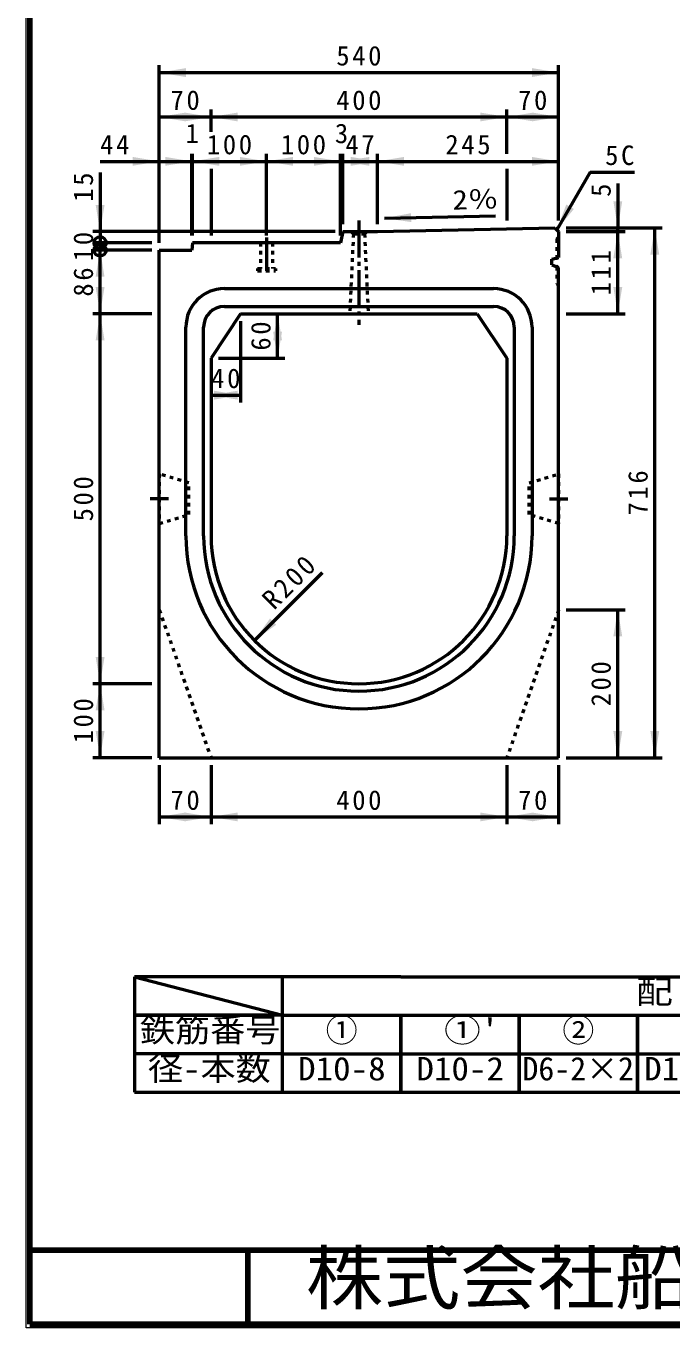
# Model space of a CAD drawing. Units: millimetres, scale not verified. Extents: x 100 to 4105, y 100 to 2870.
# Drawn here: x 100 to 973, y 100 to 1860 of the extents above; entities that cross this region are included whole.
import ezdxf
from ezdxf.enums import TextEntityAlignment as Align

# ---------------------------------------------------------------- set-up
doc = ezdxf.new("R2010")
doc.units = ezdxf.units.MM
doc.header["$LTSCALE"] = 5
doc.header["$PDMODE"] = 32
doc.header["$PDSIZE"] = 2.5
doc.linetypes.add('USER1', pattern=[2.2, 1, -1.2])
doc.linetypes.add('USER2', pattern=[13.4, 10, -1.2, 1, -1.2])
doc.layers.add('V-nasSTD', color=7, linetype='Continuous', lineweight=35)
doc.styles.add('ＭＳ ゴシック', font='')
doc.styles.get('ＭＳ ゴシック').set_extended_font_data('MS Gothic')

msp = doc.modelspace()

# ---------------------------------------------------------------- hatches: boundary and pattern name
at = {"layer": 'V-nasSTD'}
for points in [[(316.172, 1802.691), (280.172, 1796.691), (316.172, 1790.691)], [(784.172, 1790.691), (820.172, 1796.691), (784.172, 1802.691)], [(316.172, 1742.691), (280.172, 1736.691), (316.172, 1730.691)], [(314.172, 1730.691), (350.172, 1736.691), (314.172, 1742.691)], [(386.172, 1742.691), (350.172, 1736.691), (386.172, 1730.691)], [(714.172, 1730.691), (750.172, 1736.691), (714.172, 1742.691)], [(786.172, 1742.691), (750.172, 1736.691), (786.172, 1730.691)], [(784.172, 1730.691), (820.172, 1736.691), (784.172, 1742.691)], [(244.172, 1670.691), (280.172, 1676.691), (244.172, 1682.691)], [(288.172, 1670.691), (324.172, 1676.691), (288.172, 1682.691)], [(361.172, 1682.691), (325.172, 1676.691), (361.172, 1670.691)], [(389.172, 1670.691), (425.172, 1676.691), (389.172, 1682.691)], [(461.172, 1682.691), (425.172, 1676.691), (461.172, 1670.691)], [(489.172, 1670.691), (525.172, 1676.691), (489.172, 1682.691)], [(564.172, 1682.691), (528.172, 1676.691), (564.172, 1670.691)], [(539.172, 1670.691), (575.172, 1676.691), (539.172, 1682.691)], [(611.172, 1682.691), (575.172, 1676.691), (611.172, 1670.691)], [(784.172, 1670.691), (820.172, 1676.691), (784.172, 1682.691)], [(894.172, 1622.691), (900.172, 1586.691), (906.172, 1622.691)], [(206.172, 1617.691), (200.172, 1581.691), (194.172, 1617.691)], [(620.653, 1606.655), (584.786, 1599.906), (620.903, 1594.657)], [(830.476, 1618.368), (817.672, 1584.191), (840.868, 1612.368)], [(956.172, 1550.691), (950.172, 1586.691), (944.172, 1550.691)], [(906.172, 1545.691), (900.172, 1581.691), (894.172, 1545.691)], [(206.172, 1520.691), (200.172, 1556.691), (194.172, 1520.691)], [(194.172, 1506.691), (200.172, 1470.691), (206.172, 1506.691)], [(894.172, 1506.691), (900.172, 1470.691), (906.172, 1506.691)], [(206.172, 1434.691), (200.172, 1470.691), (194.172, 1434.691)], [(446.172, 1434.691), (440.172, 1470.691), (434.172, 1434.691)], [(434.172, 1446.691), (440.172, 1410.691), (446.172, 1446.691)], [(386.172, 1366.691), (350.172, 1360.691), (386.172, 1354.691)], [(354.172, 1354.691), (390.172, 1360.691), (354.172, 1366.691)], [(429.964, 1058.968), (408.75, 1029.27), (438.449, 1050.483)], [(906.172, 1034.691), (900.172, 1070.691), (894.172, 1034.691)], [(194.172, 1006.691), (200.172, 970.691), (206.172, 1006.691)], [(206.172, 934.691), (200.172, 970.691), (194.172, 934.691)], [(194.172, 906.691), (200.172, 870.691), (206.172, 906.691)], [(894.172, 906.691), (900.172, 870.691), (906.172, 906.691)], [(944.172, 906.691), (950.172, 870.691), (956.172, 906.691)], [(316.172, 796.691), (280.172, 790.691), (316.172, 784.691)], [(314.172, 784.691), (350.172, 790.691), (314.172, 796.691)], [(386.172, 796.691), (350.172, 790.691), (386.172, 784.691)], [(714.172, 784.691), (750.172, 790.691), (714.172, 796.691)], [(786.172, 796.691), (750.172, 790.691), (786.172, 784.691)], [(784.172, 784.691), (820.172, 790.691), (784.172, 796.691)]]:
    msp.add_hatch(color=256, dxfattribs=at).paths.add_polyline_path(points)

# ---------------------------------------------------------------- linework, layer by layer
at = {"layer": 'V-nasSTD', "lineweight": 100}
for p, q in [((105, 2865), (105, 105)), ((105, 205), (4100, 205)), ((105, 205), (4100, 205)), ((105, 205), (4100, 205)), ((400, 205), (400, 105)), ((105, 105), (4100, 105)), ((105, 105), (4100, 105)), ((105, 105), (4100, 105))]:
    msp.add_line(p, q, dxfattribs=at)
at = {"layer": 'V-nasSTD', "lineweight": 50}
for p, q in [((280.172, 1566.691), (280.172, 1806.691)), ((280.172, 1796.691), (820.172, 1796.691)), ((820.172, 1596.691), (820.172, 1806.691)), ((350.172, 1716.691), (350.172, 1746.691)), ((750.172, 1686.691), (750.172, 1746.691)), ((280.172, 1736.691), (350.172, 1736.691)), ((350.172, 1736.691), (750.172, 1736.691)), ((750.172, 1736.691), (820.172, 1736.691)), ((200.172, 1676.691), (280.172, 1676.691)), ((280.172, 1676.691), (324.172, 1676.691)), ((324.172, 1576.691), (324.172, 1686.691)), ((324.172, 1676.691), (325.172, 1676.691)), ((325.172, 1576.691), (325.172, 1686.691)), ((325.172, 1676.691), (425.172, 1676.691)), ((425.172, 1576.691), (425.172, 1686.691)), ((425.172, 1676.691), (525.172, 1676.691)), ((525.172, 1576.691), (525.172, 1686.691)), ((525.172, 1676.691), (528.172, 1676.691)), ((528.172, 1591.691), (528.172, 1686.691)), ((528.172, 1676.691), (575.172, 1676.691)), ((575.172, 1591.691), (575.172, 1686.691)), ((575.172, 1676.691), (820.172, 1676.691)), ((200.172, 1661.691), (200.172, 1581.691)), ((350.172, 1666.691), (350.172, 1576.691)), ((750.172, 1666.691), (750.172, 1596.691)), ((862.672, 1662.133), (817.672, 1584.191)), ((862.672, 1662.133), (922.672, 1662.133)), ((900.172, 1646.691), (900.172, 1586.691)), ((584.786, 1599.906), (734.754, 1603.031)), ((575.172, 1581.691), (815.172, 1586.691)), ((815.172, 1586.691), (820.172, 1581.691)), ((830.172, 1586.691), (960.172, 1586.691)), ((900.172, 1581.691), (900.172, 1586.691)), ((950.172, 870.691), (950.172, 1586.691)), ((518.172, 1581.691), (190.172, 1581.691)), ((270.172, 1566.691), (190.172, 1566.691)), ((200.172, 1581.691), (200.172, 1566.691)), ((200.172, 1566.691), (200.172, 1556.691)), ((325.172, 1566.691), (324.172, 1556.691)), ((525.172, 1566.691), (325.172, 1566.691)), ((528.172, 1581.691), (525.172, 1566.691)), ((528.172, 1581.691), (575.172, 1581.691)), ((820.172, 1581.691), (820.172, 1546.706)), ((830.172, 1581.691), (910.172, 1581.691)), ((900.172, 1470.691), (900.172, 1581.691)), ((270.172, 1556.691), (190.172, 1556.691)), ((200.172, 1470.691), (200.172, 1556.691)), ((280.172, 870.691), (280.172, 1556.691)), ((280.172, 1556.691), (324.172, 1556.691)), ((811.172, 1544.691), (820.172, 1546.706)), ((811.172, 1536.691), (811.172, 1544.691)), ((811.172, 1536.691), (820.172, 1533.333)), ((820.172, 870.691), (820.172, 1533.333)), ((368.172, 1504.691), (732.172, 1504.691)), ((368.172, 1480.691), (732.172, 1480.691)), ((270.172, 1470.691), (190.172, 1470.691)), ((200.172, 970.691), (200.172, 1470.691)), ((390.172, 1470.691), (350.172, 1410.691)), ((390.172, 1470.691), (710.172, 1470.691)), ((390.172, 1460.691), (390.172, 1350.691)), ((440.172, 1410.691), (440.172, 1470.691)), ((537.672, 1470.691), (562.672, 1470.691)), ((710.172, 1470.691), (750.172, 1410.691)), ((830.172, 1470.691), (910.172, 1470.691)), ((316.172, 1420.691), (316.172, 1452.691)), ((340.172, 1420.691), (340.172, 1452.691)), ((760.172, 1452.691), (760.172, 1420.691)), ((784.172, 1452.691), (784.172, 1420.691)), ((316.172, 1170.691), (316.172, 1420.691)), ((340.172, 1170.691), (340.172, 1420.691)), ((350.172, 1410.691), (350.172, 1170.691)), ((360.172, 1410.691), (450.172, 1410.691)), ((750.172, 1410.691), (750.172, 1170.691)), ((760.172, 1420.691), (760.172, 1170.691)), ((784.172, 1420.691), (784.172, 1170.691)), ((350.172, 1360.691), (390.172, 1360.691)), ((408.75, 1029.27), (500.674, 1121.193)), ((830.172, 1070.691), (910.172, 1070.691)), ((900.172, 870.691), (900.172, 1070.691)), ((270.172, 970.691), (190.172, 970.691)), ((200.172, 870.691), (200.172, 970.691)), ((270.172, 870.691), (190.172, 870.691)), ((280.172, 870.691), (820.172, 870.691)), ((830.172, 870.691), (960.172, 870.691)), ((280.172, 860.691), (280.172, 780.691)), ((350.172, 860.691), (350.172, 780.691)), ((750.172, 860.691), (750.172, 780.691)), ((820.172, 860.691), (820.172, 780.691)), ((280.172, 790.691), (350.172, 790.691)), ((350.172, 790.691), (750.172, 790.691)), ((750.172, 790.691), (820.172, 790.691)), ((246.803, 574.682), (246.803, 522.682)), ((446.803, 574.682), (246.803, 574.682)), ((246.803, 574.682), (446.803, 522.682)), ((446.803, 522.682), (446.803, 574.682)), ((606.803, 574.682), (446.803, 574.682)), ((606.803, 574.682), (766.803, 574.682)), ((766.803, 574.682), (926.803, 574.682)), ((926.803, 574.682), (1086.803, 574.682)), ((246.803, 522.682), (411.803, 522.682)), ((246.803, 522.682), (246.803, 470.682)), ((446.803, 522.682), (246.803, 522.682)), ((446.803, 522.682), (606.803, 522.682)), ((446.803, 470.682), (446.803, 522.682)), ((606.803, 522.682), (766.803, 522.682)), ((606.803, 470.682), (606.803, 522.682)), ((606.803, 522.682), (606.803, 470.682)), ((766.803, 522.682), (926.803, 522.682)), ((766.803, 470.682), (766.803, 522.682)), ((766.803, 522.682), (766.803, 470.682)), ((926.803, 522.682), (1086.803, 522.682)), ((926.803, 470.682), (926.803, 522.682)), ((926.803, 522.682), (926.803, 470.682)), ((246.803, 470.682), (246.803, 418.682)), ((446.803, 470.682), (246.803, 470.682)), ((446.803, 470.682), (606.803, 470.682)), ((446.803, 418.682), (446.803, 470.682)), ((606.803, 470.682), (766.803, 470.682)), ((606.803, 418.682), (606.803, 470.682)), ((606.803, 470.682), (606.803, 418.682)), ((766.803, 470.682), (926.803, 470.682)), ((766.803, 418.682), (766.803, 470.682)), ((766.803, 470.682), (766.803, 418.682)), ((926.803, 470.682), (1086.803, 470.682)), ((926.803, 418.682), (926.803, 470.682)), ((926.803, 470.682), (926.803, 418.682)), ((246.803, 418.682), (446.803, 418.682)), ((446.803, 418.682), (606.803, 418.682)), ((606.803, 418.682), (766.803, 418.682)), ((766.803, 418.682), (926.803, 418.682)), ((926.803, 418.682), (1086.803, 418.682))]:
    msp.add_line(p, q, dxfattribs=at)
at = {"layer": 'V-nasSTD', "linetype": 'USER2', "lineweight": 50}
for p, q in [((550.172, 1596.691), (550.172, 1455.691)), ((425.172, 1573.691), (425.172, 1528.691)), ((292.672, 1220.691), (267.672, 1220.691)), ((807.672, 1220.691), (832.672, 1220.691))]:
    msp.add_line(p, q, dxfattribs=at)
at = {"layer": 'V-nasSTD', "linetype": 'USER1', "lineweight": 50}
for p, q in [((417.172, 1566.691), (417.172, 1531.691)), ((433.172, 1566.691), (433.172, 1531.691)), ((542.672, 1578.691), (537.672, 1470.691)), ((542.672, 1578.691), (539.672, 1581.691)), ((539.672, 1581.691), (560.672, 1581.691)), ((542.672, 1578.691), (557.672, 1578.691)), ((557.672, 1578.691), (560.672, 1581.691)), ((557.672, 1578.691), (562.672, 1470.691)), ((817.872, 1571.691), (820.172, 1573.991)), ((817.872, 1571.691), (817.872, 1546.191)), ((413.172, 1531.691), (437.172, 1531.691)), ((413.172, 1531.691), (413.172, 1528.691)), ((437.172, 1531.691), (437.172, 1528.691)), ((817.872, 1534.191), (817.872, 1511.691)), ((413.172, 1528.691), (437.172, 1528.691)), ((817.872, 1511.691), (820.172, 1509.391)), ((320.172, 1242.191), (280.172, 1254.191)), ((280.172, 1254.191), (280.172, 1187.191)), ((780.172, 1242.191), (820.172, 1254.191)), ((820.172, 1254.191), (820.172, 1187.191)), ((320.172, 1199.191), (320.172, 1242.191)), ((780.172, 1199.191), (780.172, 1242.191)), ((280.172, 1187.191), (320.172, 1199.191)), ((820.172, 1187.191), (780.172, 1199.191)), ((280.172, 1070.691), (350.172, 870.691)), ((820.172, 1070.691), (750.172, 870.691))]:
    msp.add_line(p, q, dxfattribs=at)
at = {"layer": 'V-nasSTD', "lineweight": 13}
msp.add_lwpolyline([(100, 100), (100, 2870), (4105, 2870), (4105, 100)], close=True, dxfattribs=at)
at = {"layer": 'V-nasSTD', "lineweight": 50}
for centre in [(200.172, 1566.691), (200.172, 1556.691)]:
    msp.add_circle(centre, 8, dxfattribs=at)
for centre, radius, start, end in [((368.172, 1452.691), 52, 90, 180), ((732.172, 1452.691), 52, 0, 90), ((368.172, 1452.691), 28, 90, 180), ((732.172, 1452.691), 28, 0, 90), ((550.172, 1170.691), 234, 180, 270), ((550.172, 1170.691), 210, 180, 270), ((550.172, 1170.691), 200, 180, 270), ((550.172, 1170.691), 200, 270, 0), ((550.172, 1170.691), 210, 270, 0), ((550.172, 1170.691), 234, 270, 0)]:
    msp.add_arc(centre, radius, start, end, dxfattribs=at)
at = {"layer": 'V-nasSTD'}
for p in [(817.872, 1546.191), (817.872, 1534.191)]:
    msp.add_point(p, dxfattribs=at)

# ---------------------------------------------------------------- texts
at = {"layer": 'V-nasSTD', "style": 'ＭＳ ゴシック'}
for s, height, p in [('1', 26.39, (315.672, 1727.691)), ('3', 26.39, (517.672, 1727.691)), ('①', 31.67, (505.203, 518.282)), ('②', 31.67, (825.203, 518.282)), ('D6-2×2', 31.67, (771.203, 466.282))]:
    msp.add_text(s, height=height, dxfattribs=at).set_placement(p, align=Align.TOP_LEFT)
at = {"layer": 'V-nasSTD', "style": 'ＭＳ ゴシック', "width": 1.15}
msp.add_text('2％', height=26.39, rotation=1.193, dxfattribs=at).set_placement((676.416, 1637.823), align=Align.TOP_LEFT)
at = {"layer": 'V-nasSTD', "style": 'ＭＳ ゴシック'}
msp.add_text('5', height=26.39, rotation=90, dxfattribs=at).set_placement((864.172, 1628.691), align=Align.TOP_LEFT)
for s, height, width, p in [('配\u3000\u3000\u3000\u3000      \u3000筋', 31.67, 1.15, (924.883, 570.282)), ('鉄筋番号', 31.67, 1.1, (253.923, 518.282)), ("①'", 31.67, 1.15, (665.203, 518.282)), ('径-本数', 31.67, 1.1, (264.723, 466.282)), ('D10-8', 31.67, 1.1, (467.803, 466.282)), ('D10-2', 31.67, 1.1, (627.803, 466.282)), ('D10-10', 31.67, 1.1, (935.753, 466.282)), ('株式会社船生コンクリート工業', 69.65, 1.1, (478.279, 202.55))]:
    msp.add_text(s, height=height, dxfattribs=dict(at, width=width)).set_placement(p, align=Align.TOP_LEFT)
at = {"layer": 'V-nasSTD', "char_height": 26.39, "attachment_point": 1, "style": 'ＭＳ ゴシック'}
for s, insert in [('\\T1.2;540', (519.572, 1832.691)), ('\\T1.2;70', (295.372, 1772.691)), ('\\T1.2;400', (519.572, 1772.691)), ('\\T1.2;70', (765.372, 1772.691)), ('\\T1.2;44', (200.172, 1712.691)), ('\\T1.2;100', (344.572, 1712.691)), ('\\T1.2;100', (444.572, 1712.691)), ('\\T1.2;47', (531.872, 1712.691)), ('\\T1.2;245', (667.072, 1712.691)), ('\\T1.2;5C', (883.072, 1698.133)), ('\\T1.2;40', (350.372, 1396.691)), ('\\T1.2;70', (295.372, 826.691)), ('\\T1.2;400', (519.572, 826.691)), ('\\T1.2;70', (765.372, 826.691))]:
    msp.add_mtext(s, dxfattribs=dict(at, insert=insert))
for s, insert, rotation in [('\\T1.2;15', (164.172, 1622.091), 90), ('\\T1.2;10', (164.172, 1541.891), 90), ('\\T1.2;111', (864.172, 1495.591), 90), ('\\T1.2;86', (164.172, 1493.891), 90), ('\\T1.2;60', (404.172, 1420.891), 90), ('\\T1.2;716', (914.172, 1198.091), 90), ('\\T1.2;500', (164.172, 1190.091), 90), ('\\T1.2;R200', (416.67, 1088.101), 45), ('\\T1.2;200', (864.172, 940.091), 90), ('\\T1.2;100', (164.172, 890.091), 90)]:
    msp.add_mtext(s, dxfattribs=dict(at, insert=insert, rotation=rotation))

doc.saveas('drawing.dxf')
